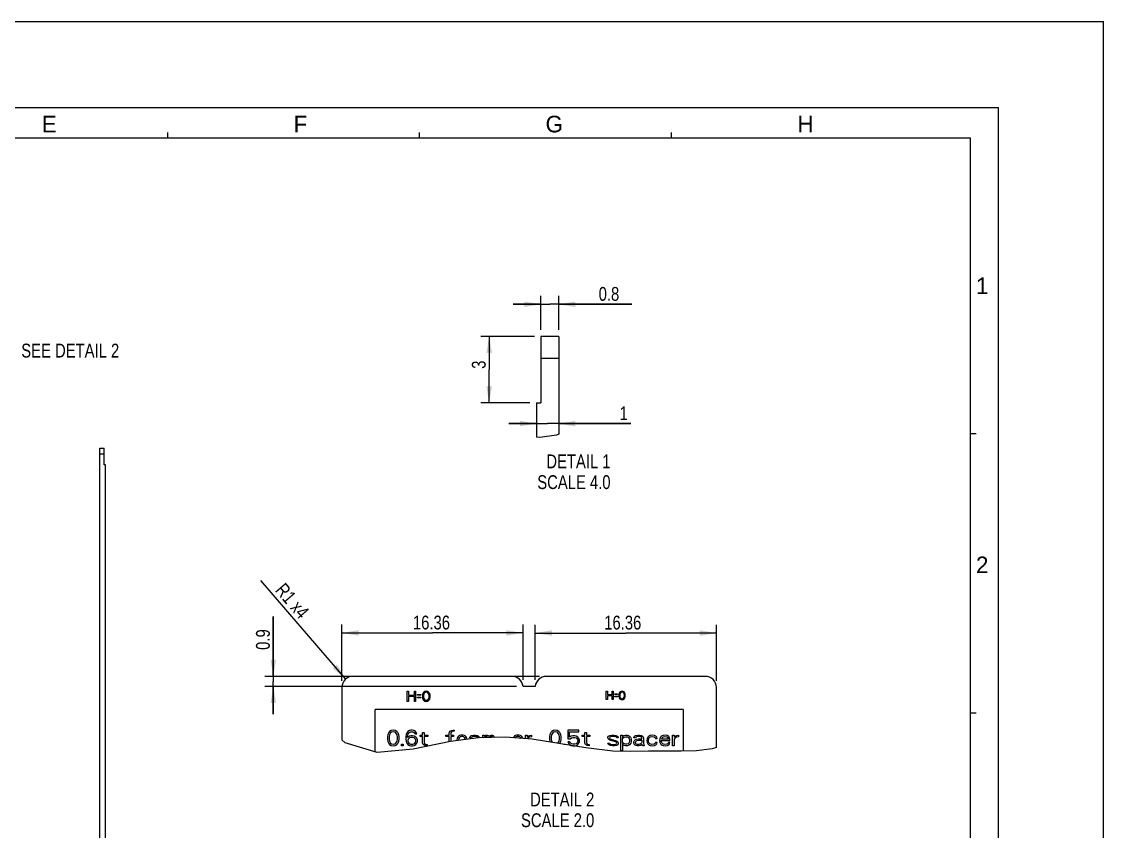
# Model space of a CAD drawing. Header units: millimetres. Extents: x 0 to 420, y 0 to 297.
# Drawn here: x 224.6 to 420, y 150.8 to 297 of the extents above; entities that cross this region are included whole.
import ezdxf

# ---------------------------------------------------------------- set-up
doc = ezdxf.new("R2010")
doc.units = ezdxf.units.MM
doc.header["$LTSCALE"] = 23.1
doc.layers.get('0').update_dxf_attribs({"linetype": 'CONTINUOUS'})
doc.layers.add('ASSEM_MEM', color=7, linetype='CONTINUOUS')
doc.layers.add('DETAIL', color=7, linetype='CONTINUOUS')
doc.styles.get("Standard").update_dxf_attribs({"font": 'txt', "width": 0.8})
doc.styles.add('TEXTSTYLE_2', font='txt')
doc.dimstyles.new('DIMSTYLE_2', dxfattribs={"dimtxt": 2.5, "dimasz": 3, "dimexe": 1.5, "dimexo": 1.2, "dimtad": 1, "dimlfac": 0.25, "dimdsep": 46, "dimtxsty": 'STANDARD', "dimblk": '_FILLED', "dimblk1": '_FILLED', "dimblk2": '_FILLED', "dimcen": 0.09, "dimazin": 2, "dimtp": 0.01, "dimtm": 0.01, "dimtfac": 1, "dimtofl": 0, "dimtmove": 0, "dimatfit": 3, "dimldrblk": '_FILLED', "dimfxl": 1, "dimtolj": 1, "dimarcsym": 0})
doc.dimstyles.new('DIMSTYLE_3', dxfattribs={"dimtxt": 2.5, "dimasz": 3, "dimexe": 1.5, "dimexo": 1.2, "dimtad": 1, "dimlfac": 0.5, "dimdsep": 46, "dimtxsty": 'STANDARD', "dimblk": '_FILLED', "dimblk1": '_FILLED', "dimblk2": '_FILLED', "dimcen": 0.09, "dimazin": 2, "dimtp": 0.01, "dimtm": 0.01, "dimtfac": 1, "dimtofl": 0, "dimtmove": 0, "dimatfit": 3, "dimldrblk": '_FILLED', "dimfxl": 1, "dimtolj": 1, "dimarcsym": 0})
doc.dimstyles.new('DIMSTYLE_4', dxfattribs={"dimtxt": 2.5, "dimasz": 3, "dimexe": 1.5, "dimexo": 1.2, "dimtad": 1, "dimlfac": 0.5, "dimdsep": 46, "dimtxsty": 'STANDARD', "dimblk": '_FILLED', "dimblk1": '_FILLED', "dimblk2": '_FILLED', "dimcen": 0.09, "dimazin": 2, "dimtp": 0.01, "dimtm": 0.01, "dimtfac": 1, "dimtofl": 0, "dimtmove": 0, "dimatfit": 3, "dimldrblk": '_FILLED', "dimfxl": 1, "dimtolj": 1, "dimarcsym": 0})

# ---------------------------------------------------------------- blocks, each defined once
blk = doc.blocks.new('_FILLED')
at = {"color": 0, "linetype": 'BYBLOCK'}
blk.add_solid([(0, 0), (-1, 0.167), (-1, -0.167)], dxfattribs=at)
blk = doc.blocks.new('*D4')
at = {"color": 7, "linetype": 'CONTINUOUS'}
for p, q in [((318.42, 241.35), (318.42, 247.46)), ((321.62, 241.35), (321.62, 247.46)), ((318.42, 245.96), (313.42, 245.96)), ((313.42, 245.96), (320.02, 245.96)), ((334.84, 245.96), (320.02, 245.96)), ((321.62, 245.96), (334.84, 245.96))]:
    blk.add_line(p, q, dxfattribs=at)
at = {"color": 7, "linetype": 'CONTINUOUS', "xscale": 3, "yscale": 3, "zscale": 3}
blk.add_blockref('_FILLED', (318.42, 245.96), dxfattribs=at)
at = {"color": 7, "linetype": 'CONTINUOUS', "xscale": 3, "yscale": 3, "zscale": 3, "rotation": 180}
blk.add_blockref('_FILLED', (321.62, 245.96), dxfattribs=at)
at = {"color": 7, "linetype": 'CONTINUOUS', "insert": (328.84, 249.08), "char_height": 2.5, "width": 6, "attachment_point": 1, "line_spacing_factor": 0.9}
blk.add_mtext('0.8', dxfattribs=at)
blk = doc.blocks.new('*D5')
at = {"color": 7, "linetype": 'CONTINUOUS'}
for p, q in [((317.22, 240.15), (307.56, 240.15)), ((309.06, 240.15), (309.06, 234.15)), ((309.06, 228.15), (309.06, 234.15)), ((316.42, 228.15), (307.56, 228.15))]:
    blk.add_line(p, q, dxfattribs=at)
at = {"color": 7, "linetype": 'CONTINUOUS', "xscale": 3, "yscale": 3, "zscale": 3}
for p, rotation in [((309.06, 240.15), 90), ((309.06, 228.15), 270)]:
    blk.add_blockref('_FILLED', p, dxfattribs=dict(at, rotation=rotation))
at = {"color": 7, "linetype": 'CONTINUOUS', "insert": (305.93, 235.05), "char_height": 2.5, "width": 2, "attachment_point": 2, "rotation": 90, "line_spacing_factor": 0.9}
blk.add_mtext('3', dxfattribs=at)
blk = doc.blocks.new('*D6')
at = {"color": 7, "linetype": 'CONTINUOUS'}
for p, q in [((321.62, 234.95), (321.62, 222.91)), ((317.62, 226.95), (317.62, 222.91)), ((317.62, 224.41), (312.62, 224.41)), ((312.62, 224.41), (319.62, 224.41)), ((334.63, 224.41), (319.62, 224.41)), ((321.62, 224.41), (334.63, 224.41))]:
    blk.add_line(p, q, dxfattribs=at)
at = {"color": 7, "linetype": 'CONTINUOUS', "xscale": 3, "yscale": 3, "zscale": 3}
blk.add_blockref('_FILLED', (317.62, 224.41), dxfattribs=at)
at = {"color": 7, "linetype": 'CONTINUOUS', "xscale": 3, "yscale": 3, "zscale": 3, "rotation": 180}
blk.add_blockref('_FILLED', (321.62, 224.41), dxfattribs=at)
at = {"color": 7, "linetype": 'CONTINUOUS', "insert": (332.63, 227.53), "char_height": 2.5, "width": 2, "attachment_point": 1, "line_spacing_factor": 0.9}
blk.add_mtext('1', dxfattribs=at)
blk = doc.blocks.new('*D7')
at = {"color": 7, "linetype": 'CONTINUOUS'}
for p, q in [((282.46, 177.96), (282.46, 188.11)), ((315.18, 178.16), (315.18, 188.11)), ((282.46, 186.61), (298.82, 186.61)), ((315.18, 186.61), (298.82, 186.61))]:
    blk.add_line(p, q, dxfattribs=at)
at = {"color": 7, "linetype": 'CONTINUOUS', "xscale": 3, "yscale": 3, "zscale": 3, "rotation": 180}
blk.add_blockref('_FILLED', (282.46, 186.61), dxfattribs=at)
at = {"color": 7, "linetype": 'CONTINUOUS', "xscale": 3, "yscale": 3, "zscale": 3}
blk.add_blockref('_FILLED', (315.18, 186.61), dxfattribs=at)
at = {"color": 7, "linetype": 'CONTINUOUS', "insert": (298.64, 189.73), "char_height": 2.5, "width": 10, "attachment_point": 2, "line_spacing_factor": 0.9}
blk.add_mtext('16.36', dxfattribs=at)
blk = doc.blocks.new('*D8')
at = {"color": 7, "linetype": 'CONTINUOUS'}
for p, q in [((317.38, 178.16), (317.38, 188.09)), ((350.11, 177.96), (350.11, 188.09)), ((317.38, 186.59), (333.75, 186.59)), ((350.11, 186.59), (333.75, 186.59))]:
    blk.add_line(p, q, dxfattribs=at)
at = {"color": 7, "linetype": 'CONTINUOUS', "xscale": 3, "yscale": 3, "zscale": 3, "rotation": 180}
blk.add_blockref('_FILLED', (317.38, 186.59), dxfattribs=at)
at = {"color": 7, "linetype": 'CONTINUOUS', "xscale": 3, "yscale": 3, "zscale": 3}
blk.add_blockref('_FILLED', (350.11, 186.59), dxfattribs=at)
at = {"color": 7, "linetype": 'CONTINUOUS', "insert": (333.19, 189.72), "char_height": 2.5, "width": 10, "attachment_point": 2, "line_spacing_factor": 0.9}
blk.add_mtext('16.36', dxfattribs=at)
blk = doc.blocks.new('*D9')
at = {"color": 7, "linetype": 'CONTINUOUS'}
for p, q in [((270.07, 178.76), (270.07, 189.55)), ((270.07, 189.55), (270.07, 177.86)), ((318.17, 178.76), (268.57, 178.76)), ((270.07, 171.96), (270.07, 177.86)), ((313.98, 176.96), (268.57, 176.96)), ((270.07, 176.96), (270.07, 171.96))]:
    blk.add_line(p, q, dxfattribs=at)
at = {"color": 7, "linetype": 'CONTINUOUS', "xscale": 3, "yscale": 3, "zscale": 3}
for p, rotation in [((270.07, 178.76), 270), ((270.07, 176.96), 90)]:
    blk.add_blockref('_FILLED', p, dxfattribs=dict(at, rotation=rotation))
at = {"color": 7, "linetype": 'CONTINUOUS', "insert": (266.94, 183.55), "char_height": 2.5, "width": 6, "attachment_point": 1, "rotation": 90, "line_spacing_factor": 0.9}
blk.add_mtext('0.9', dxfattribs=at)
blk = doc.blocks.new('*D10')
at = {"color": 7, "linetype": 'CONTINUOUS'}
blk.add_line((283.15, 178.28), (267.83, 196.1), dxfattribs=at)
at = {"color": 7, "linetype": 'CONTINUOUS', "xscale": 3, "yscale": 3, "zscale": 3, "rotation": 310.6804107323}
blk.add_blockref('_FILLED', (283.15, 178.28), dxfattribs=at)
at = {"color": 7, "linetype": 'CONTINUOUS', "insert": (276.72, 190.56), "char_height": 2.5, "width": 10, "attachment_point": 3, "rotation": 310.6804, "line_spacing_factor": 0.9}
blk.add_mtext('R1 x4', dxfattribs=at)

msp = doc.modelspace()

# ---------------------------------------------------------------- linework, layer by layer
at = {"color": 7, "linetype": 'CONTINUOUS'}
for p, q in [((0, 297), (420, 297)), ((420, 0), (420, 297)), ((19, 281.5), (401, 281.5)), ((401, 281.5), (401, 15.5)), ((23.5, 276), (396, 276)), ((251, 276), (251, 277)), ((296.5, 276), (296.5, 277)), ((342, 276), (342, 277)), ((396, 21), (396, 276)), ((318.423, 240.155), (318.423, 228.155)), ((321.623, 240.155), (318.423, 240.155)), ((321.623, 240.155), (321.623, 222.503)), ((321.623, 236.155), (318.423, 236.155)), ((317.623, 228.155), (318.423, 228.155)), ((317.623, 228.155), (317.623, 221.959)), ((318.199, 221.917), (317.623, 221.959)), ((321.211, 222.321), (318.199, 221.917)), ((321.623, 222.503), (321.211, 222.321)), ((396, 222.6), (397, 222.6)), ((313.193, 178.76), (284.458, 178.76)), ((348.108, 178.76), (319.373, 178.76)), ((282.458, 176.76), (282.458, 167.329)), ((294.25, 174.242), (294.25, 176.082)), ((294.25, 176.082), (294.48, 176.082)), ((294.48, 176.082), (294.48, 175.338)), ((295.554, 175.338), (295.554, 176.082)), ((295.554, 176.082), (295.784, 176.082)), ((295.784, 176.082), (295.784, 174.242)), ((297.279, 175.926), (297.164, 175.808)), ((297.47, 176.043), (297.279, 175.926)), ((297.7, 176.082), (297.47, 176.043)), ((297.7, 175.886), (297.509, 175.847)), ((297.93, 176.043), (297.7, 176.082)), ((297.892, 175.847), (297.7, 175.886)), ((298.122, 175.926), (297.93, 176.043)), ((298.237, 175.808), (298.122, 175.926)), ((317.383, 176.96), (315.183, 176.96)), ((330.218, 176.082), (330.408, 176.082)), ((330.218, 174.562), (330.218, 176.082)), ((330.408, 176.082), (330.408, 175.468)), ((331.294, 176.082), (331.484, 176.082)), ((331.294, 175.468), (331.294, 176.082)), ((331.484, 176.082), (331.484, 174.562)), ((332.624, 175.856), (332.561, 175.726)), ((332.719, 175.953), (332.624, 175.856)), ((332.878, 176.05), (332.719, 175.953)), ((332.909, 175.888), (332.814, 175.823)), ((333.068, 176.082), (332.878, 176.05)), ((333.068, 175.92), (332.909, 175.888)), ((333.258, 176.05), (333.068, 176.082)), ((333.226, 175.888), (333.068, 175.92)), ((333.321, 175.823), (333.226, 175.888)), ((333.416, 175.953), (333.258, 176.05)), ((333.511, 175.856), (333.416, 175.953)), ((333.574, 175.726), (333.511, 175.856)), ((350.108, 165.91), (350.108, 176.76)), ((294.48, 174.242), (294.25, 174.242)), ((294.48, 175.338), (295.554, 175.338)), ((294.48, 175.103), (294.48, 174.242)), ((295.554, 175.103), (294.48, 175.103)), ((295.554, 174.242), (295.554, 175.103)), ((295.784, 174.242), (295.554, 174.242)), ((296.09, 175.338), (296.09, 175.495)), ((296.09, 175.495), (296.704, 175.495)), ((296.704, 175.338), (296.09, 175.338)), ((296.09, 174.869), (296.09, 175.025)), ((296.09, 175.025), (296.704, 175.025)), ((296.704, 174.869), (296.09, 174.869)), ((296.704, 175.495), (296.704, 175.338)), ((296.704, 175.025), (296.704, 174.869)), ((297.049, 175.534), (297.01, 175.338)), ((297.01, 175.338), (297.01, 174.986)), ((297.01, 174.986), (297.049, 174.79)), ((297.087, 175.652), (297.049, 175.534)), ((297.049, 174.79), (297.087, 174.673)), ((297.164, 175.808), (297.087, 175.652)), ((297.087, 174.673), (297.164, 174.516)), ((297.164, 174.516), (297.279, 174.399)), ((297.24, 175.534), (297.202, 175.299)), ((297.202, 175.299), (297.202, 175.025)), ((297.202, 175.025), (297.24, 174.79)), ((297.394, 175.769), (297.24, 175.534)), ((297.24, 174.79), (297.394, 174.555)), ((297.279, 174.399), (297.47, 174.281)), ((297.509, 175.847), (297.394, 175.769)), ((297.394, 174.555), (297.509, 174.477)), ((297.47, 174.281), (297.7, 174.242)), ((297.509, 174.477), (297.7, 174.438)), ((297.7, 174.438), (297.892, 174.477)), ((297.7, 174.242), (297.93, 174.281)), ((298.007, 175.769), (297.892, 175.847)), ((297.892, 174.477), (298.007, 174.555)), ((297.93, 174.281), (298.122, 174.399)), ((298.16, 175.534), (298.007, 175.769)), ((298.007, 174.555), (298.16, 174.79)), ((298.122, 174.399), (298.237, 174.516)), ((298.199, 175.299), (298.16, 175.534)), ((298.16, 174.79), (298.199, 175.025)), ((298.199, 175.025), (298.199, 175.299)), ((298.314, 175.652), (298.237, 175.808)), ((298.237, 174.516), (298.314, 174.673)), ((298.352, 175.534), (298.314, 175.652)), ((298.314, 174.673), (298.352, 174.79)), ((298.39, 175.338), (298.352, 175.534)), ((298.352, 174.79), (298.39, 174.986)), ((298.39, 174.986), (298.39, 175.338)), ((330.408, 174.562), (330.218, 174.562)), ((330.408, 175.468), (331.294, 175.468)), ((331.294, 175.274), (330.408, 175.274)), ((330.408, 175.274), (330.408, 174.562)), ((331.294, 174.562), (331.294, 175.274)), ((331.484, 174.562), (331.294, 174.562)), ((331.738, 175.597), (332.244, 175.597)), ((331.738, 175.468), (331.738, 175.597)), ((332.244, 175.468), (331.738, 175.468)), ((331.738, 175.209), (332.244, 175.209)), ((331.738, 175.08), (331.738, 175.209)), ((332.244, 175.08), (331.738, 175.08)), ((332.244, 175.597), (332.244, 175.468)), ((332.244, 175.209), (332.244, 175.08)), ((332.529, 175.629), (332.498, 175.468)), ((332.498, 175.468), (332.498, 175.177)), ((332.498, 175.177), (332.529, 175.015)), ((332.561, 175.726), (332.529, 175.629)), ((332.529, 175.015), (332.561, 174.918)), ((332.561, 174.918), (332.624, 174.789)), ((332.624, 174.789), (332.719, 174.692)), ((332.688, 175.629), (332.656, 175.435)), ((332.656, 175.435), (332.656, 175.209)), ((332.656, 175.209), (332.688, 175.015)), ((332.814, 175.823), (332.688, 175.629)), ((332.688, 175.015), (332.814, 174.821)), ((332.719, 174.692), (332.878, 174.595)), ((332.814, 174.821), (332.909, 174.756)), ((332.878, 174.595), (333.068, 174.562)), ((332.909, 174.756), (333.068, 174.724)), ((333.068, 174.724), (333.226, 174.756)), ((333.068, 174.562), (333.258, 174.595)), ((333.226, 174.756), (333.321, 174.821)), ((333.258, 174.595), (333.416, 174.692)), ((333.448, 175.629), (333.321, 175.823)), ((333.321, 174.821), (333.448, 175.015)), ((333.416, 174.692), (333.511, 174.789)), ((333.479, 175.435), (333.448, 175.629)), ((333.448, 175.015), (333.479, 175.209)), ((333.479, 175.209), (333.479, 175.435)), ((333.511, 174.789), (333.574, 174.918)), ((333.606, 175.629), (333.574, 175.726)), ((333.574, 174.918), (333.606, 175.015)), ((333.638, 175.468), (333.606, 175.629)), ((333.606, 175.015), (333.638, 175.177)), ((333.638, 175.177), (333.638, 175.468)), ((288.458, 165.098), (288.458, 172.76)), ((344.108, 172.76), (288.458, 172.76)), ((344.108, 172.76), (344.108, 165.234)), ((396, 172.2), (397, 172.2)), ((290.738, 168.205), (290.68, 167.907)), ((290.797, 168.384), (290.738, 168.205)), ((290.913, 168.622), (290.797, 168.384)), ((291.088, 168.801), (290.913, 168.622)), ((291.03, 168.205), (290.972, 167.847)), ((291.263, 168.562), (291.03, 168.205)), ((291.38, 168.979), (291.088, 168.801)), ((291.438, 168.681), (291.263, 168.562)), ((291.73, 169.039), (291.38, 168.979)), ((291.73, 168.741), (291.438, 168.681)), ((292.08, 168.979), (291.73, 169.039)), ((292.022, 168.681), (291.73, 168.741)), ((292.197, 168.562), (292.022, 168.681)), ((292.372, 168.801), (292.08, 168.979)), ((292.43, 168.205), (292.197, 168.562)), ((292.547, 168.622), (292.372, 168.801)), ((292.488, 167.847), (292.43, 168.205)), ((292.663, 168.384), (292.547, 168.622)), ((292.722, 168.205), (292.663, 168.384)), ((292.78, 167.907), (292.722, 168.205)), ((294.063, 168.264), (294.005, 167.847)), ((294.18, 168.562), (294.063, 168.264)), ((294.355, 168.801), (294.18, 168.562)), ((294.297, 167.847), (294.355, 168.205)), ((294.647, 168.979), (294.355, 168.801)), ((294.355, 168.205), (294.413, 168.384)), ((294.413, 168.384), (294.53, 168.562)), ((294.53, 168.562), (294.705, 168.681)), ((294.938, 169.039), (294.647, 168.979)), ((294.705, 168.681), (294.88, 168.741)), ((294.88, 168.741), (295.23, 168.741)), ((295.172, 169.039), (294.938, 169.039)), ((295.463, 168.979), (295.172, 169.039)), ((295.23, 168.741), (295.405, 168.681)), ((295.405, 168.681), (295.58, 168.562)), ((295.755, 168.801), (295.463, 168.979)), ((295.58, 168.562), (295.697, 168.384)), ((295.697, 168.384), (295.988, 168.384)), ((295.93, 168.562), (295.755, 168.801)), ((295.988, 168.384), (295.93, 168.562)), ((296.572, 167.907), (296.572, 168.145)), ((296.572, 168.145), (297.038, 168.145)), ((297.038, 168.145), (297.038, 168.622)), ((297.038, 168.622), (297.33, 168.622)), ((297.33, 168.622), (297.33, 168.145)), ((297.33, 168.145), (297.972, 168.145)), ((297.972, 168.145), (297.972, 167.907)), ((301.238, 167.907), (301.238, 168.145)), ((301.238, 168.145), (301.822, 168.145)), ((301.822, 168.503), (301.88, 168.681)), ((301.822, 168.145), (301.822, 168.503)), ((301.88, 168.681), (301.997, 168.86)), ((301.997, 168.86), (302.23, 168.979)), ((302.172, 168.622), (302.113, 168.443)), ((302.113, 168.443), (302.113, 168.145)), ((302.113, 168.145), (302.638, 168.145)), ((302.288, 168.741), (302.172, 168.622)), ((302.23, 168.979), (302.522, 169.039)), ((302.405, 168.801), (302.288, 168.741)), ((302.755, 168.86), (302.405, 168.801)), ((302.522, 169.039), (302.755, 169.039)), ((302.638, 168.145), (302.638, 167.907)), ((302.755, 169.039), (302.755, 168.86)), ((303.688, 168.086), (303.572, 168.026)), ((303.922, 168.145), (303.688, 168.086)), ((304.388, 168.145), (303.922, 168.145)), ((304.622, 168.086), (304.388, 168.145)), ((304.738, 168.026), (304.622, 168.086)), ((305.73, 168.026), (305.847, 168.086)), ((305.847, 168.086), (306.255, 168.145)), ((306.255, 168.145), (306.605, 168.145)), ((306.605, 168.145), (306.955, 168.086)), ((306.955, 168.086), (307.13, 167.967)), ((307.888, 167.653), (307.888, 168.145)), ((307.888, 168.145), (308.18, 168.145)), ((308.18, 168.145), (308.18, 167.967)), ((308.18, 167.967), (308.297, 168.086)), ((308.297, 168.086), (308.472, 168.145)), ((308.472, 168.145), (308.705, 168.145)), ((308.705, 168.145), (308.88, 168.086)), ((308.88, 168.086), (309.055, 167.907)), ((309.055, 167.907), (309.23, 168.086)), ((309.23, 168.086), (309.405, 168.145)), ((309.405, 168.145), (309.638, 168.145)), ((309.638, 168.145), (309.813, 168.086)), ((309.813, 168.086), (309.93, 167.967)), ((313.78, 168.086), (313.663, 168.026)), ((314.013, 168.145), (313.78, 168.086)), ((314.48, 168.145), (314.013, 168.145)), ((314.713, 168.086), (314.48, 168.145)), ((314.83, 168.026), (314.713, 168.086)), ((315.647, 168.145), (315.938, 168.145)), ((315.647, 167.499), (315.647, 168.145)), ((315.938, 168.145), (315.938, 167.788)), ((316.23, 168.026), (316.405, 168.086)), ((316.405, 168.086), (316.697, 168.145)), ((316.697, 168.145), (316.697, 167.847)), ((320.022, 168.205), (319.963, 167.907)), ((320.08, 168.384), (320.022, 168.205)), ((320.197, 168.622), (320.08, 168.384)), ((320.372, 168.801), (320.197, 168.622)), ((320.313, 168.205), (320.255, 167.847)), ((320.547, 168.562), (320.313, 168.205)), ((320.663, 168.979), (320.372, 168.801)), ((320.722, 168.681), (320.547, 168.562)), ((321.013, 169.039), (320.663, 168.979)), ((321.013, 168.741), (320.722, 168.681)), ((321.363, 168.979), (321.013, 169.039)), ((321.305, 168.681), (321.013, 168.741)), ((321.48, 168.562), (321.305, 168.681)), ((321.655, 168.801), (321.363, 168.979)), ((321.713, 168.205), (321.48, 168.562)), ((321.83, 168.622), (321.655, 168.801)), ((321.772, 167.847), (321.713, 168.205)), ((321.947, 168.384), (321.83, 168.622)), ((322.005, 168.205), (321.947, 168.384)), ((322.063, 167.907), (322.005, 168.205)), ((325.272, 169.039), (323.288, 169.039)), ((323.288, 169.039), (323.288, 167.49)), ((323.58, 168.741), (325.272, 168.741)), ((323.58, 167.788), (323.58, 168.741)), ((325.272, 168.741), (325.272, 169.039)), ((325.855, 168.145), (326.322, 168.145)), ((325.855, 167.907), (325.855, 168.145)), ((326.322, 168.622), (326.613, 168.622)), ((326.322, 168.145), (326.322, 168.622)), ((326.613, 168.622), (326.613, 168.145)), ((326.613, 168.145), (327.255, 168.145)), ((327.255, 168.145), (327.255, 167.907)), ((330.638, 167.967), (330.872, 168.086)), ((330.872, 168.086), (331.222, 168.145)), ((331.222, 168.145), (331.572, 168.145)), ((331.572, 168.145), (331.922, 168.086)), ((331.922, 168.086), (332.097, 168.026)), ((332.855, 168.145), (333.147, 168.145)), ((332.855, 165.286), (332.855, 168.145)), ((333.147, 168.145), (333.147, 167.788)), ((333.322, 168.026), (333.438, 168.086)), ((333.438, 168.086), (333.672, 168.145)), ((333.672, 168.145), (334.022, 168.145)), ((334.022, 168.145), (334.255, 168.086)), ((334.255, 168.086), (334.43, 167.967)), ((335.363, 168.026), (335.48, 168.086)), ((335.48, 168.086), (335.888, 168.145)), ((335.888, 168.145), (336.238, 168.145)), ((336.238, 168.145), (336.588, 168.086)), ((336.588, 168.086), (336.763, 167.967)), ((338.163, 168.086), (337.988, 168.026)), ((338.513, 168.145), (338.163, 168.086)), ((338.922, 168.086), (338.513, 168.145)), ((339.155, 167.967), (338.922, 168.086)), ((340.497, 168.086), (340.322, 168.026)), ((340.847, 168.145), (340.497, 168.086)), ((341.197, 168.086), (340.847, 168.145)), ((341.488, 167.907), (341.197, 168.086)), ((342.188, 168.145), (342.48, 168.145)), ((342.188, 166.239), (342.188, 168.145)), ((342.48, 168.145), (342.48, 167.788)), ((342.772, 168.026), (342.947, 168.086)), ((342.947, 168.086), (343.238, 168.145)), ((343.238, 168.145), (343.238, 167.847)), ((283.068, 166.769), (282.458, 167.329)), ((288.801, 164.992), (283.068, 166.769)), ((290.68, 167.907), (290.68, 167.371)), ((290.68, 167.371), (290.738, 167.073)), ((290.738, 167.073), (290.797, 166.894)), ((290.797, 166.894), (290.913, 166.656)), ((290.913, 166.656), (291.088, 166.477)), ((290.972, 167.847), (290.972, 167.43)), ((290.972, 167.43), (291.03, 167.073)), ((291.03, 167.073), (291.263, 166.716)), ((291.088, 166.477), (291.38, 166.299)), ((291.263, 166.716), (291.438, 166.596)), ((291.38, 166.299), (291.73, 166.239)), ((291.438, 166.596), (291.73, 166.537)), ((291.73, 166.537), (292.022, 166.596)), ((291.73, 166.239), (292.08, 166.299)), ((292.022, 166.596), (292.197, 166.716)), ((292.08, 166.299), (292.372, 166.477)), ((292.197, 166.716), (292.43, 167.073)), ((292.372, 166.477), (292.547, 166.656)), ((292.43, 167.073), (292.488, 167.43)), ((292.488, 167.43), (292.488, 167.847)), ((292.547, 166.656), (292.663, 166.894)), ((292.663, 166.894), (292.722, 167.073)), ((292.722, 167.073), (292.78, 167.371)), ((292.78, 167.371), (292.78, 167.907)), ((293.247, 166.239), (293.247, 166.537)), ((293.247, 166.537), (293.538, 166.537)), ((293.538, 166.239), (293.247, 166.239)), ((293.538, 166.537), (293.538, 166.239)), ((294.005, 167.847), (294.005, 167.43)), ((294.005, 167.43), (294.063, 167.013)), ((294.063, 167.013), (294.18, 166.716)), ((294.18, 166.716), (294.355, 166.477)), ((294.647, 167.967), (294.297, 167.728)), ((294.297, 167.728), (294.297, 167.847)), ((294.413, 167.43), (294.355, 167.252)), ((294.355, 167.252), (294.355, 167.073)), ((294.355, 167.073), (294.413, 166.894)), ((294.355, 166.477), (294.647, 166.299)), ((294.53, 167.55), (294.413, 167.43)), ((294.413, 166.894), (294.53, 166.716)), ((294.705, 167.669), (294.53, 167.55)), ((294.53, 166.716), (294.705, 166.596)), ((294.938, 168.026), (294.647, 167.967)), ((294.647, 166.299), (294.938, 166.239)), ((294.88, 167.728), (294.705, 167.669)), ((294.705, 166.596), (294.88, 166.537)), ((295.288, 167.728), (294.88, 167.728)), ((294.88, 166.537), (295.288, 166.537)), ((295.23, 168.026), (294.938, 168.026)), ((294.938, 166.239), (295.23, 166.239)), ((295.522, 167.967), (295.23, 168.026)), ((295.23, 166.239), (295.522, 166.299)), ((295.463, 167.669), (295.288, 167.728)), ((295.288, 166.537), (295.463, 166.596)), ((302.099, 166.983), (295.35, 165.616)), ((295.638, 167.55), (295.463, 167.669)), ((295.463, 166.596), (295.638, 166.716)), ((295.813, 167.788), (295.522, 167.967)), ((295.522, 166.299), (295.813, 166.477)), ((295.755, 167.43), (295.638, 167.55)), ((295.638, 166.716), (295.755, 166.894)), ((295.813, 167.252), (295.755, 167.43)), ((295.755, 166.894), (295.813, 167.073)), ((295.988, 167.609), (295.813, 167.788)), ((295.813, 167.073), (295.813, 167.252)), ((295.813, 166.477), (295.988, 166.716)), ((296.105, 167.311), (295.988, 167.609)), ((295.988, 166.716), (296.105, 167.013)), ((296.105, 167.013), (296.105, 167.311)), ((297.038, 167.907), (296.572, 167.907)), ((297.038, 166.716), (297.038, 167.907)), ((297.155, 166.477), (297.038, 166.716)), ((297.33, 166.358), (297.155, 166.477)), ((297.33, 167.907), (297.33, 166.835)), ((297.972, 167.907), (297.33, 167.907)), ((297.33, 166.835), (297.388, 166.656)), ((297.505, 166.299), (297.33, 166.358)), ((297.388, 166.656), (297.563, 166.537)), ((297.855, 166.239), (297.505, 166.299)), ((297.563, 166.537), (297.855, 166.477)), ((297.855, 166.477), (297.855, 166.239)), ((301.822, 167.907), (301.238, 167.907)), ((301.822, 166.927), (301.822, 167.907)), ((307.144, 167.633), (302.099, 166.983)), ((302.113, 167.907), (302.113, 166.985)), ((302.638, 167.907), (302.113, 167.907)), ((303.28, 167.55), (303.222, 167.311)), ((303.222, 167.311), (303.222, 167.127)), ((303.338, 167.728), (303.28, 167.55)), ((303.455, 167.907), (303.338, 167.728)), ((303.572, 168.026), (303.455, 167.907)), ((303.572, 167.55), (303.513, 167.311)), ((303.513, 167.311), (303.513, 167.165)), ((303.688, 167.728), (303.572, 167.55)), ((303.805, 167.847), (303.688, 167.728)), ((304.038, 167.907), (303.805, 167.847)), ((304.272, 167.907), (304.038, 167.907)), ((304.505, 167.847), (304.272, 167.907)), ((304.622, 167.728), (304.505, 167.847)), ((304.738, 167.55), (304.622, 167.728)), ((304.855, 167.907), (304.738, 168.026)), ((304.792, 167.33), (304.738, 167.55)), ((304.972, 167.728), (304.855, 167.907)), ((305.03, 167.55), (304.972, 167.728)), ((305.075, 167.366), (305.03, 167.55)), ((305.555, 167.788), (305.613, 167.907)), ((305.555, 167.669), (305.555, 167.788)), ((305.847, 167.669), (305.555, 167.669)), ((305.613, 167.907), (305.73, 168.026)), ((305.905, 167.788), (305.847, 167.669)), ((306.022, 167.847), (305.905, 167.788)), ((306.255, 167.907), (306.022, 167.847)), ((306.605, 167.907), (306.255, 167.907)), ((306.838, 167.847), (306.605, 167.907)), ((306.955, 167.788), (306.838, 167.847)), ((307.013, 167.669), (306.955, 167.788)), ((307.013, 167.616), (307.013, 167.669)), ((307.13, 167.967), (307.247, 167.847)), ((312.032, 167.765), (307.144, 167.633)), ((307.247, 167.847), (307.305, 167.669)), ((307.305, 167.669), (307.305, 167.637)), ((308.297, 167.847), (308.18, 167.728)), ((308.18, 167.728), (308.18, 167.661)), ((308.472, 167.907), (308.297, 167.847)), ((308.588, 167.907), (308.472, 167.907)), ((308.705, 167.847), (308.588, 167.907)), ((308.763, 167.788), (308.705, 167.847)), ((308.817, 167.678), (308.763, 167.788)), ((309.172, 167.788), (309.122, 167.686)), ((309.23, 167.847), (309.172, 167.788)), ((309.347, 167.907), (309.23, 167.847)), ((309.522, 167.907), (309.347, 167.907)), ((309.638, 167.847), (309.522, 167.907)), ((309.697, 167.788), (309.638, 167.847)), ((309.738, 167.703), (309.697, 167.788)), ((309.93, 167.967), (310.03, 167.711)), ((316.854, 167.41), (312.032, 167.765)), ((313.43, 167.728), (313.409, 167.664)), ((313.547, 167.907), (313.43, 167.728)), ((313.663, 168.026), (313.547, 167.907)), ((313.78, 167.728), (313.723, 167.64)), ((313.897, 167.847), (313.78, 167.728)), ((314.13, 167.907), (313.897, 167.847)), ((314.363, 167.907), (314.13, 167.907)), ((314.597, 167.847), (314.363, 167.907)), ((314.713, 167.728), (314.597, 167.847)), ((314.823, 167.56), (314.713, 167.728)), ((314.947, 167.907), (314.83, 168.026)), ((315.063, 167.728), (314.947, 167.907)), ((315.122, 167.55), (315.063, 167.728)), ((315.125, 167.538), (315.122, 167.55)), ((315.938, 167.788), (316.055, 167.907)), ((316.113, 167.669), (315.971, 167.475)), ((316.055, 167.907), (316.23, 168.026)), ((316.347, 167.788), (316.113, 167.669)), ((316.697, 167.847), (316.347, 167.788)), ((321.668, 166.662), (316.854, 167.41)), ((319.963, 167.907), (319.963, 167.371)), ((319.963, 167.371), (320.022, 167.073)), ((320.022, 167.073), (320.075, 166.91)), ((320.255, 167.847), (320.255, 167.43)), ((320.255, 167.43), (320.313, 167.073)), ((320.313, 167.073), (320.459, 166.85)), ((321.451, 166.696), (321.48, 166.716)), ((321.48, 166.716), (321.713, 167.073)), ((326.514, 165.828), (321.668, 166.662)), ((321.713, 167.073), (321.772, 167.43)), ((321.772, 167.43), (321.772, 167.847)), ((321.812, 166.637), (321.83, 166.656)), ((321.83, 166.656), (321.947, 166.894)), ((321.947, 166.894), (322.005, 167.073)), ((322.005, 167.073), (322.063, 167.371)), ((322.063, 167.371), (322.063, 167.907)), ((322.53, 166.537), (322.822, 166.537)), ((322.53, 166.514), (322.53, 166.537)), ((322.822, 166.537), (322.822, 166.464)), ((323.288, 167.49), (323.697, 167.49)), ((323.638, 166.954), (323.288, 166.954)), ((323.288, 166.954), (323.405, 166.716)), ((323.405, 166.716), (323.58, 166.477)), ((323.872, 167.967), (323.58, 167.788)), ((323.58, 166.477), (323.872, 166.299)), ((323.755, 166.716), (323.638, 166.954)), ((323.697, 167.49), (323.93, 167.669)), ((323.93, 166.596), (323.755, 166.716)), ((324.163, 168.026), (323.872, 167.967)), ((323.872, 166.299), (324.163, 166.239)), ((323.93, 167.669), (324.163, 167.728)), ((324.163, 166.537), (323.93, 166.596)), ((324.513, 168.026), (324.163, 168.026)), ((324.163, 167.728), (324.513, 167.728)), ((324.513, 166.537), (324.163, 166.537)), ((324.163, 166.239), (324.513, 166.239)), ((324.805, 167.967), (324.513, 168.026)), ((324.513, 167.728), (324.747, 167.669)), ((324.747, 166.596), (324.513, 166.537)), ((324.513, 166.239), (324.805, 166.299)), ((324.747, 167.669), (324.922, 167.55)), ((324.922, 166.716), (324.747, 166.596)), ((325.097, 167.788), (324.805, 167.967)), ((324.805, 166.299), (325.097, 166.477)), ((324.922, 167.55), (325.038, 167.371)), ((325.038, 166.894), (324.922, 166.716)), ((325.038, 167.371), (325.097, 167.192)), ((325.097, 167.073), (325.038, 166.894)), ((325.272, 167.55), (325.097, 167.788)), ((325.097, 167.192), (325.097, 167.073)), ((325.097, 166.477), (325.272, 166.716)), ((325.388, 167.252), (325.272, 167.55)), ((325.272, 166.716), (325.388, 167.013)), ((325.388, 167.013), (325.388, 167.252)), ((326.322, 167.907), (325.855, 167.907)), ((326.322, 166.716), (326.322, 167.907)), ((326.438, 166.477), (326.322, 166.716)), ((326.613, 166.358), (326.438, 166.477)), ((327.255, 167.907), (326.613, 167.907)), ((326.613, 167.907), (326.613, 166.835)), ((326.613, 166.835), (326.672, 166.656)), ((326.788, 166.299), (326.613, 166.358)), ((326.672, 166.656), (326.847, 166.537)), ((327.138, 166.239), (326.788, 166.299)), ((326.847, 166.537), (327.138, 166.477)), ((327.138, 166.477), (327.138, 166.239)), ((330.522, 167.788), (330.638, 167.967)), ((330.522, 167.669), (330.522, 167.788)), ((330.638, 167.43), (330.522, 167.669)), ((330.522, 166.716), (330.813, 166.716)), ((330.638, 166.477), (330.522, 166.716)), ((330.872, 167.252), (330.638, 167.43)), ((330.813, 166.358), (330.638, 166.477)), ((330.872, 167.788), (330.813, 167.669)), ((330.813, 167.669), (330.872, 167.55)), ((330.813, 166.716), (330.872, 166.596)), ((330.988, 166.299), (330.813, 166.358)), ((330.988, 167.847), (330.872, 167.788)), ((330.872, 167.55), (331.047, 167.43)), ((331.863, 166.954), (330.872, 167.252)), ((330.872, 166.596), (330.988, 166.537)), ((331.222, 167.907), (330.988, 167.847)), ((330.988, 166.537), (331.338, 166.477)), ((331.338, 166.239), (330.988, 166.299)), ((331.047, 167.43), (332.038, 167.133)), ((331.572, 167.907), (331.222, 167.907)), ((331.338, 166.477), (331.688, 166.477)), ((331.688, 166.239), (331.338, 166.239)), ((331.922, 167.847), (331.572, 167.907)), ((331.688, 166.477), (331.922, 166.537)), ((332.038, 166.299), (331.688, 166.239)), ((332.038, 166.835), (331.863, 166.954)), ((332.038, 167.788), (331.922, 167.847)), ((331.922, 166.537), (332.038, 166.596)), ((332.097, 167.669), (332.038, 167.788)), ((332.038, 167.133), (332.272, 166.954)), ((332.097, 166.716), (332.038, 166.835)), ((332.038, 166.596), (332.097, 166.716)), ((332.272, 166.418), (332.038, 166.299)), ((332.097, 168.026), (332.272, 167.907)), ((332.388, 167.669), (332.097, 167.669)), ((332.272, 167.907), (332.388, 167.669)), ((332.272, 166.954), (332.388, 166.716)), ((332.388, 166.596), (332.272, 166.418)), ((332.388, 166.716), (332.388, 166.596)), ((333.147, 167.788), (333.205, 167.907)), ((333.147, 167.49), (333.263, 167.669)), ((333.147, 166.894), (333.147, 167.49)), ((333.263, 166.716), (333.147, 166.894)), ((333.205, 166.477), (333.147, 166.596)), ((333.147, 166.596), (333.147, 165.286)), ((333.205, 167.907), (333.322, 168.026)), ((333.322, 166.358), (333.205, 166.477)), ((333.263, 167.669), (333.438, 167.788)), ((333.438, 166.596), (333.263, 166.716)), ((333.438, 166.299), (333.322, 166.358)), ((333.438, 167.788), (333.672, 167.847)), ((333.672, 166.537), (333.438, 166.596)), ((333.672, 166.239), (333.438, 166.299)), ((333.672, 167.847), (334.022, 167.847)), ((333.905, 166.537), (333.672, 166.537)), ((334.022, 166.239), (333.672, 166.239)), ((334.138, 166.596), (333.905, 166.537)), ((334.022, 167.847), (334.255, 167.728)), ((334.255, 166.299), (334.022, 166.239)), ((334.313, 166.716), (334.138, 166.596)), ((334.255, 167.728), (334.372, 167.55)), ((334.43, 166.418), (334.255, 166.299)), ((334.372, 166.835), (334.313, 166.716)), ((334.372, 167.55), (334.43, 167.371)), ((334.43, 167.013), (334.372, 166.835)), ((334.43, 167.967), (334.605, 167.788)), ((334.43, 167.371), (334.43, 167.013)), ((334.663, 166.716), (334.43, 166.418)), ((334.605, 167.788), (334.663, 167.669)), ((334.663, 167.669), (334.722, 167.43)), ((334.722, 166.954), (334.663, 166.716)), ((334.722, 167.43), (334.722, 166.954)), ((335.188, 167.788), (335.247, 167.907)), ((335.188, 167.669), (335.188, 167.788)), ((335.48, 167.669), (335.188, 167.669)), ((335.188, 166.954), (335.305, 167.192)), ((335.188, 166.775), (335.188, 166.954)), ((335.247, 166.537), (335.188, 166.775)), ((335.247, 167.907), (335.363, 168.026)), ((335.422, 166.358), (335.247, 166.537)), ((335.305, 167.192), (335.422, 167.311)), ((335.422, 167.311), (335.655, 167.43)), ((335.538, 166.299), (335.422, 166.358)), ((335.538, 167.788), (335.48, 167.669)), ((335.48, 166.835), (335.538, 167.013)), ((335.48, 166.716), (335.48, 166.835)), ((335.538, 166.596), (335.48, 166.716)), ((335.655, 167.847), (335.538, 167.788)), ((335.538, 167.013), (335.655, 167.133)), ((335.772, 166.477), (335.538, 166.596)), ((335.772, 166.239), (335.538, 166.299)), ((335.888, 167.907), (335.655, 167.847)), ((335.655, 167.43), (336.005, 167.49)), ((335.655, 167.133), (335.772, 167.192)), ((335.772, 167.192), (336.005, 167.252)), ((336.122, 166.477), (335.772, 166.477)), ((336.122, 166.239), (335.772, 166.239)), ((336.238, 167.907), (335.888, 167.907)), ((336.005, 167.49), (336.647, 167.49)), ((336.005, 167.252), (336.647, 167.252)), ((336.413, 166.596), (336.122, 166.477)), ((336.413, 166.299), (336.122, 166.239)), ((336.472, 167.847), (336.238, 167.907)), ((336.588, 166.775), (336.413, 166.596)), ((336.588, 166.418), (336.413, 166.299)), ((336.588, 167.788), (336.472, 167.847)), ((336.647, 167.669), (336.588, 167.788)), ((336.647, 166.894), (336.588, 166.775)), ((336.647, 166.537), (336.588, 166.418)), ((336.647, 167.49), (336.647, 167.669)), ((336.647, 167.252), (336.647, 166.894)), ((336.705, 166.358), (336.647, 166.537)), ((336.763, 166.239), (336.705, 166.358)), ((336.763, 167.967), (336.88, 167.847)), ((337.055, 166.239), (336.763, 166.239)), ((336.88, 167.847), (336.938, 167.669)), ((336.938, 167.669), (336.938, 166.716)), ((336.938, 166.716), (336.997, 166.418)), ((336.997, 166.418), (337.055, 166.239)), ((337.58, 167.55), (337.522, 167.192)), ((337.522, 167.192), (337.58, 166.835)), ((337.697, 167.788), (337.58, 167.55)), ((337.58, 166.835), (337.697, 166.596)), ((337.813, 167.907), (337.697, 167.788)), ((337.697, 166.596), (337.813, 166.477)), ((337.988, 168.026), (337.813, 167.907)), ((337.813, 167.252), (337.872, 167.49)), ((337.813, 167.073), (337.813, 167.252)), ((337.93, 166.775), (337.813, 167.073)), ((337.813, 166.477), (337.988, 166.358)), ((337.872, 167.49), (337.93, 167.609)), ((337.93, 167.609), (338.105, 167.788)), ((338.105, 166.596), (337.93, 166.775)), ((337.988, 166.358), (338.163, 166.299)), ((338.105, 167.788), (338.222, 167.847)), ((338.455, 166.477), (338.105, 166.596)), ((338.163, 166.299), (338.513, 166.239)), ((338.222, 167.847), (338.455, 167.907)), ((338.455, 167.907), (338.863, 167.847)), ((338.863, 166.537), (338.455, 166.477)), ((338.513, 166.239), (338.922, 166.299)), ((338.863, 167.847), (339.038, 167.728)), ((339.038, 166.656), (338.863, 166.537)), ((338.922, 166.299), (339.155, 166.418)), ((339.038, 167.728), (339.097, 167.55)), ((339.097, 166.835), (339.038, 166.656)), ((339.097, 167.55), (339.388, 167.55)), ((339.388, 166.835), (339.097, 166.835)), ((339.33, 167.788), (339.155, 167.967)), ((339.155, 166.418), (339.33, 166.596)), ((339.388, 167.55), (339.33, 167.788)), ((339.33, 166.596), (339.388, 166.835)), ((339.913, 167.55), (339.855, 167.192)), ((339.855, 167.192), (339.913, 166.835)), ((340.03, 167.788), (339.913, 167.55)), ((339.913, 166.835), (340.03, 166.596)), ((340.147, 167.907), (340.03, 167.788)), ((340.03, 166.596), (340.147, 166.477)), ((340.322, 168.026), (340.147, 167.907)), ((340.147, 167.192), (341.722, 167.192)), ((340.147, 167.073), (340.147, 167.192)), ((340.205, 166.894), (340.147, 167.073)), ((340.147, 166.477), (340.322, 166.358)), ((340.205, 167.49), (340.263, 167.609)), ((340.205, 167.43), (340.205, 167.49)), ((341.43, 167.43), (340.205, 167.43)), ((340.263, 166.775), (340.205, 166.894)), ((340.263, 167.609), (340.438, 167.788)), ((340.438, 166.596), (340.263, 166.775)), ((340.322, 166.358), (340.497, 166.299)), ((340.438, 167.788), (340.555, 167.847)), ((340.555, 166.537), (340.438, 166.596)), ((340.497, 166.299), (340.847, 166.239)), ((340.555, 167.847), (340.788, 167.907)), ((340.788, 166.477), (340.555, 166.537)), ((340.788, 167.907), (341.138, 167.847)), ((341.197, 166.537), (340.788, 166.477)), ((340.847, 166.239), (341.255, 166.299)), ((341.138, 167.847), (341.313, 167.728)), ((341.372, 166.656), (341.197, 166.537)), ((341.255, 166.299), (341.488, 166.418)), ((341.313, 167.728), (341.43, 167.55)), ((341.43, 166.835), (341.372, 166.656)), ((341.43, 167.55), (341.43, 167.43)), ((341.722, 166.835), (341.43, 166.835)), ((341.663, 167.669), (341.488, 167.907)), ((341.488, 166.418), (341.663, 166.596)), ((341.722, 167.43), (341.663, 167.669)), ((341.663, 166.596), (341.722, 166.835)), ((341.722, 167.192), (341.722, 167.43)), ((342.48, 166.239), (342.188, 166.239)), ((342.48, 167.788), (342.597, 167.907)), ((342.655, 167.669), (342.48, 167.43)), ((342.48, 167.43), (342.48, 166.239)), ((342.597, 167.907), (342.772, 168.026)), ((342.888, 167.788), (342.655, 167.669)), ((343.238, 167.847), (342.888, 167.788)), ((295.35, 165.616), (288.801, 164.992)), ((331.396, 165.272), (326.514, 165.828)), ((334.611, 165.192), (331.396, 165.272)), ((333.147, 165.286), (332.855, 165.286)), ((337.825, 165.241), (334.611, 165.192)), ((341.018, 165.272), (337.825, 165.241)), ((343.768, 165.226), (341.018, 165.272)), ((346.533, 165.291), (343.768, 165.226)), ((349.358, 165.7), (346.533, 165.291)), ((350.108, 165.91), (349.358, 165.7))]:
    msp.add_line(p, q, dxfattribs=at)
for centre, start, end in [((284.458, 176.76), 90, 180), ((313.193, 176.76), 5.73917, 90), ((319.373, 176.76), 90, 174.26083), ((348.108, 176.76), 0, 90)]:
    msp.add_arc(centre, 2, start, end, dxfattribs=at)
at = {"layer": 'ASSEM_MEM', "color": 7, "linetype": 'CONTINUOUS'}
for p, q in [((238.734, 88.965), (238.734, 219.965)), ((238.734, 219.965), (239.534, 219.965)), ((238.734, 218.965), (239.534, 218.965)), ((239.534, 216.965), (239.534, 219.965)), ((239.734, 216.965), (239.534, 216.965)), ((239.734, 88.965), (239.734, 216.965))]:
    msp.add_line(p, q, dxfattribs=at)

# ---------------------------------------------------------------- texts
at = {"color": 7, "linetype": 'CONTINUOUS', "char_height": 3, "width": 3, "attachment_point": 1, "line_spacing_factor": 0.9, "style": 'TEXTSTYLE_2'}
for s, insert in [('E', (228.25, 280)), ('F', (273.75, 280)), ('G', (319.25, 280)), ('H', (364.75, 280)), ('1', (397, 250.8)), ('2', (397, 200.4))]:
    msp.add_mtext(s, dxfattribs=dict(at, insert=insert))
at = {"layer": 'DETAIL', "color": 7, "linetype": 'CONTINUOUS', "char_height": 2.5, "line_spacing_factor": 0.9}
for s, insert, width, attachment_point in [('SEE DETAIL 2', (224.552, 238.844), 24, 1), ('DETAIL 1\\PSCALE 4.0', (330.983, 218.837), 18, 3), ('DETAIL 2\\PSCALE 2.0', (328.044, 157.782), 18, 3)]:
    msp.add_mtext(s, dxfattribs=dict(at, insert=insert, width=width, attachment_point=attachment_point))

# ---------------------------------------------------------------- dimensions: what is measured, and where the dimension line sits
at = {"color": 7, "linetype": 'CONTINUOUS'}
for base, p1, p2, angle, dimstyle, picture, middle in [((318.423, 245.959), (321.623, 240.155), (318.423, 240.155), 180, 'DIMSTYLE_2', '*D4', (331.898, 245.959)), ((309.056, 228.155), (318.423, 240.155), (317.623, 228.155), 270, 'DIMSTYLE_2', '*D5', (309.056, 235.116)), ((317.623, 224.407), (321.623, 236.155), (317.623, 228.155), 180, 'DIMSTYLE_2', '*D6', (333.633, 224.407)), ((270.067, 178.76), (315.183, 176.96), (319.373, 178.76), 90, 'DIMSTYLE_3', '*D9', (270.067, 186.55)), ((317.383, 186.592), (350.108, 176.76), (317.383, 176.96), 180, 'DIMSTYLE_3', '*D8', (333.443, 186.592))]:
    dim = msp.add_linear_dim(base=base, p1=p1, p2=p2, angle=angle, dimstyle=dimstyle, dxfattribs=at)
    dim.commit()
    dim.dimension.update_dxf_attribs({"geometry": picture, "text_midpoint": middle, "dimtype": 160})
dim = msp.add_radius_dim(center=(284.458, 176.76), mpoint=(283.154, 178.277), text='R<> x4', dimstyle='DIMSTYLE_4', override={"dimpost": '<>'}, dxfattribs=at)
dim.commit()
dim.dimension.update_dxf_attribs({"geometry": '*D10', "text_midpoint": (271.091, 192.311), "dimtype": 164})
dim = msp.add_linear_dim(base=(315.183, 186.609), p1=(282.458, 176.76), p2=(315.183, 176.96), dimstyle='DIMSTYLE_3', dxfattribs=at)
dim.commit()
dim.dimension.update_dxf_attribs({"geometry": '*D7', "text_midpoint": (298.893, 186.609), "dimtype": 160})

doc.saveas('drawing.dxf')
